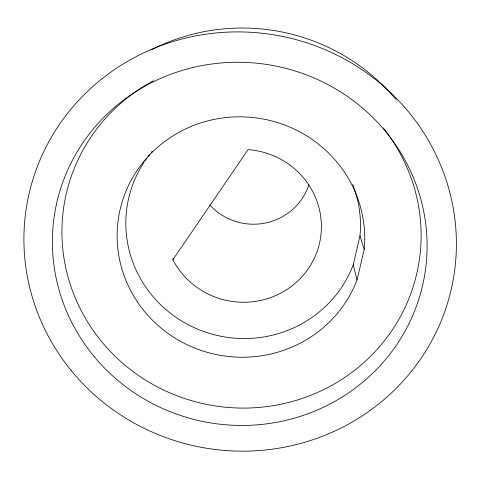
<?xml version="1.0" encoding="UTF-8"?>
<svg xmlns="http://www.w3.org/2000/svg" width="479" height="479" viewBox="0 0 479 479"><rect width="100%" height="100%" fill="white"/><g stroke="black" fill="none" stroke-linecap="round" stroke-linejoin="round"><path stroke-width="0.72" d="M357.059 279.922L364.214 249.427A123.923 120.097 9.9 0 0 199.204 123.432A123.923 120.097 9.9 0 0 152.933 320.685A123.923 120.097 9.9 0 0 357.059 279.922L353.233 264.863L359.986 235.878A117.421 114.122 9.9 0 0 352.742 184.541M172.877 259.75L248.038 149.634A78.568 76.347 9.9 0 1 308.41 268.551A78.568 76.347 9.9 0 1 172.877 259.75L173.452 258.367M359.986 235.878L364.214 249.427M151.226 49.882A196.564 191.145 9.9 0 1 396.253 99.872M308.871 184.882A58.6 57.69 9.9 0 1 209.826 205.018M353.233 264.863A117.421 114.122 9.9 0 1 190.977 326.121A117.421 114.122 9.9 0 1 144.275 161.896M145.089 160.681A117.421 114.122 9.9 0 1 146.778 158.268M148.089 156.477A117.421 114.122 9.9 0 1 149.442 154.705M151.304 152.382A117.421 114.122 9.9 0 1 152.262 151.232M383.296 128.019A179.757 174.272 9.9 0 1 344.623 377.53A179.757 174.272 9.9 0 1 89.549 325.043A179.757 174.272 9.9 0 1 153.466 80.729M71.233 370.584A216.454 209.425 9.9 0 0 441.536 320.08A216.454 209.425 9.9 0 0 207.676 33.937A216.454 209.425 9.9 0 0 71.233 370.584M94.088 356.49A187.546 181.409 9.9 0 0 414.64 310.907A187.546 181.409 9.9 0 0 210.503 64.18A187.546 181.409 9.9 0 0 94.088 356.49"/></g></svg>
